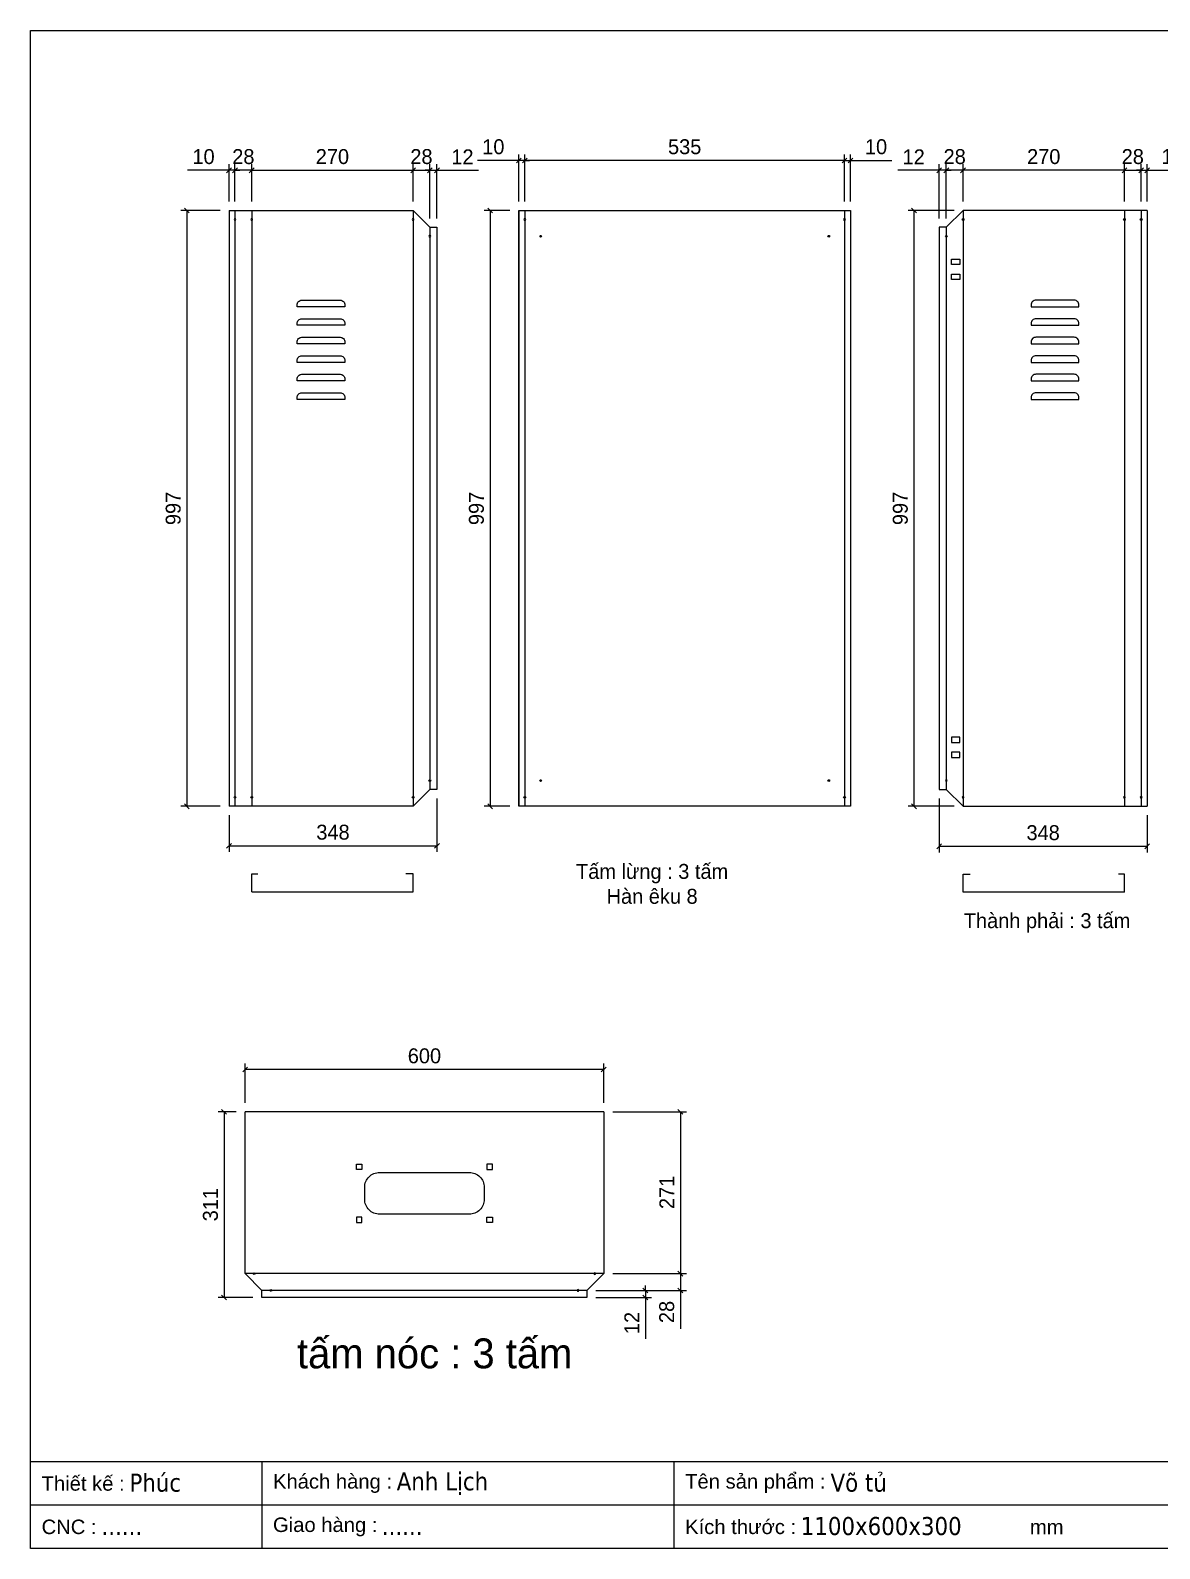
# Model space of a CAD drawing. Header units: millimetres. Extents: x 0 to 3594, y 0 to 2541.
# Drawn here: x 0 to 1890, y 0 to 2541 of the extents above; entities that cross this region are included whole.
import ezdxf
from ezdxf.enums import TextEntityAlignment as Align

# ---------------------------------------------------------------- set-up
doc = ezdxf.new("R2010")
doc.units = ezdxf.units.MM
doc.layers.add('CNC', color=7, linetype='Continuous')
doc.layers.add('DIM', color=253, linetype='Continuous')
doc.styles.add('Arial', font='arial.ttf')
doc.styles.add('Tahoma (Input Text)', font='tahoma.ttf')
doc.dimstyles.new('Dim-25', dxfattribs={"dimtxt": 25, "dimasz": 8, "dimexe": 10, "dimexo": 15, "dimgap": 10, "dimtad": 1, "dimdec": 0, "dimtxsty": 'Standard', "dimblk": 'OBLIQUE', "dimcen": 10, "dimclrd": 5, "dimclre": 5, "dimclrt": 3, "dimazin": 3, "dimtfac": 1, "dimtdec": 0, "dimtmove": 0, "dimatfit": 3, "dimldrblk": 'OBLIQUE', "dimlwd": 9, "dimlwe": 9})

# ---------------------------------------------------------------- blocks, each defined once
blk = doc.blocks.new('khungtenAsean2')
at = {"color": 7}
for p, q in [((2970, -1980), (0, -1980)), ((320, -1980), (320, -2100)), ((890, -1980), (890, -2100)), ((2020, -2040), (0, -2040))]:
    blk.add_line(p, q, dxfattribs=at)
blk.add_lwpolyline([(0, 0), (2970, 0), (2970, -2100), (0, -2100)], close=True, dxfattribs=at)
at = {"color": 2, "char_height": 20, "width": 917.634, "attachment_point": 4, "style": 'Arial'}
for s, insert in [('  Tên sản phẩm :', (890, -2010)), ('  Thiết kế :', (0, -2010)), ('  Khách hàng :', (320, -2010)), ('  Giao hàng :', (320, -2070)), ('  CNC :', (0, -2070)), ('  Kích thước :', (890, -2070)), ('mm', (1382.3, -2070))]:
    blk.add_mtext(s, dxfattribs=dict(at, insert=insert))
at = {"color": 1, "style": 'Tahoma (Input Text)', "flags": 8}
for tag, p in [('#03', (506.6, -2019.3)), ('#01', (137.1, -2021.3)), ('#05', (1106.6, -2021.3)), ('#07', (1834.7, -2021.3)), ('#09', (2146.7, -2021.3)), ('#02', (98.5, -2081.3)), ('#04', (486.1, -2081.3)), ('#06', (1065.3, -2081.3)), ('#08', (1817.4, -2081.3)), ('#10', (2146.7, -2081.3))]:
    blk.add_attdef(tag, p, '', height=25, dxfattribs=at)
blk.add_attdef('#11', text='', height=25, dxfattribs=at).set_placement((2915, -2067.3), align=Align.CENTER)
blk = doc.blocks.new('*D1')
at = {"color": 0, "linetype": 'ByBlock', "lineweight": -2}
for p, q in [((374.4, 2310.8), (366.4, 2302.8)), ((636.4, 2302.8), (644.4, 2310.8))]:
    blk.add_line(p, q, dxfattribs=at)
at = {"layer": 'Defpoints', "color": 0, "transparency": 16777216}
for p in [(640.4, 2306.8), (370.4, 2239.4), (640.4, 2239.4)]:
    blk.add_point(p, dxfattribs=at)
at = {"layer": 'DIM', "color": 5, "lineweight": 9, "transparency": 16777216}
for p, q in [((370.4, 2254.4), (370.4, 2316.8)), ((640.4, 2254.4), (640.4, 2316.8)), ((370.4, 2306.8), (640.4, 2306.8))]:
    blk.add_line(p, q, dxfattribs=at)
at = {"layer": 'DIM', "color": 3, "transparency": 16777216, "insert": (505.4, 2329.6), "char_height": 25, "attachment_point": 5}
blk.add_mtext('270', dxfattribs=at)
blk = doc.blocks.new('_Oblique')
at = {"color": 0, "linetype": 'ByBlock', "lineweight": -2}
blk.add_line((-0.5, -0.5), (0.5, 0.5), dxfattribs=at)
blk = doc.blocks.new('*D2')
at = {"color": 0, "linetype": 'ByBlock', "lineweight": -2}
for p, q in [((644.4, 2310.8), (636.4, 2302.8)), ((664.4, 2302.8), (672.4, 2310.8))]:
    blk.add_line(p, q, dxfattribs=at)
at = {"layer": 'Defpoints', "color": 0, "transparency": 16777216}
for p in [(668.4, 2306.8), (640.4, 2239.4), (668.4, 2211.4)]:
    blk.add_point(p, dxfattribs=at)
at = {"layer": 'DIM', "color": 5, "lineweight": 9, "transparency": 16777216}
for p, q in [((640.4, 2254.4), (640.4, 2316.8)), ((668.4, 2226.4), (668.4, 2316.8)), ((640.4, 2306.8), (668.4, 2306.8))]:
    blk.add_line(p, q, dxfattribs=at)
at = {"layer": 'DIM', "color": 3, "transparency": 16777216, "insert": (654.4, 2329.6), "char_height": 25, "attachment_point": 5}
blk.add_mtext('28', dxfattribs=at)
blk = doc.blocks.new('*D3')
at = {"color": 0, "linetype": 'ByBlock', "lineweight": -2}
for p, q in [((664.4, 2302.8), (672.4, 2310.8)), ((684.4, 2310.8), (676.4, 2302.8))]:
    blk.add_line(p, q, dxfattribs=at)
at = {"layer": 'Defpoints', "color": 0, "transparency": 16777216}
for p in [(680.4, 2306.8), (668.4, 2211.4), (680.4, 2211.4)]:
    blk.add_point(p, dxfattribs=at)
at = {"layer": 'DIM', "color": 5, "lineweight": 9, "transparency": 16777216}
for p, q in [((668.4, 2226.4), (668.4, 2316.8)), ((680.4, 2226.4), (680.4, 2316.8)), ((668.4, 2306.8), (660.4, 2306.8)), ((668.4, 2306.8), (680.4, 2306.8)), ((680.4, 2306.8), (749.6, 2306.8))]:
    blk.add_line(p, q, dxfattribs=at)
at = {"layer": 'DIM', "color": 3, "transparency": 16777216, "insert": (723, 2329.3), "char_height": 25, "attachment_point": 5}
blk.add_mtext('12', dxfattribs=at)
blk = doc.blocks.new('*D4')
at = {"color": 0, "linetype": 'ByBlock', "lineweight": -2}
for p, q in [((336.4, 1180.1), (328.4, 1172.1)), ((676.4, 1172.1), (684.4, 1180.1))]:
    blk.add_line(p, q, dxfattribs=at)
at = {"layer": 'Defpoints', "color": 0, "transparency": 16777216}
for p in [(680.4, 1270.4), (332.4, 1242.4), (680.4, 1176.1)]:
    blk.add_point(p, dxfattribs=at)
at = {"layer": 'DIM', "color": 5, "lineweight": 9, "transparency": 16777216}
for p, q in [((680.4, 1255.4), (680.4, 1166.1)), ((332.4, 1227.4), (332.4, 1166.1)), ((332.4, 1176.1), (680.4, 1176.1))]:
    blk.add_line(p, q, dxfattribs=at)
at = {"layer": 'DIM', "color": 3, "transparency": 16777216, "insert": (506.4, 1198.9), "char_height": 25, "attachment_point": 5}
blk.add_mtext('348', dxfattribs=at)
blk = doc.blocks.new('*D5')
at = {"color": 0, "linetype": 'ByBlock', "lineweight": -2}
for p, q in [((346.4, 2310.8), (338.4, 2302.8)), ((366.4, 2302.8), (374.4, 2310.8))]:
    blk.add_line(p, q, dxfattribs=at)
at = {"layer": 'Defpoints', "color": 0, "transparency": 16777216}
for p in [(342.4, 2306.8), (342.4, 2239.4), (370.4, 2239.4)]:
    blk.add_point(p, dxfattribs=at)
at = {"layer": 'DIM', "color": 5, "lineweight": 9, "transparency": 16777216}
for p, q in [((342.4, 2254.4), (342.4, 2316.8)), ((370.4, 2254.4), (370.4, 2316.8)), ((370.4, 2306.8), (342.4, 2306.8))]:
    blk.add_line(p, q, dxfattribs=at)
at = {"layer": 'DIM', "color": 3, "transparency": 16777216, "insert": (356.4, 2329.6), "char_height": 25, "attachment_point": 5}
blk.add_mtext('28', dxfattribs=at)
blk = doc.blocks.new('*D6')
at = {"color": 0, "linetype": 'ByBlock', "lineweight": -2}
for p, q in [((328.4, 2302.8), (336.4, 2310.8)), ((346.4, 2310.8), (338.4, 2302.8))]:
    blk.add_line(p, q, dxfattribs=at)
at = {"layer": 'Defpoints', "color": 0, "transparency": 16777216}
for p in [(332.4, 2306.8), (332.4, 2239.4), (342.4, 2239.4)]:
    blk.add_point(p, dxfattribs=at)
at = {"layer": 'DIM', "color": 5, "lineweight": 9, "transparency": 16777216}
for p, q in [((332.4, 2254.4), (332.4, 2316.8)), ((342.4, 2254.4), (342.4, 2316.8)), ((332.4, 2306.8), (263.1, 2306.8)), ((342.4, 2306.8), (332.4, 2306.8)), ((342.4, 2306.8), (350.4, 2306.8))]:
    blk.add_line(p, q, dxfattribs=at)
at = {"layer": 'DIM', "color": 3, "transparency": 16777216, "insert": (289.8, 2329.6), "char_height": 25, "attachment_point": 5}
blk.add_mtext('10', dxfattribs=at)
blk = doc.blocks.new('f3daunguoc')
at = {"layer": 'CNC', "color": 2, "lineweight": -3}
blk.add_circle((0, 0), 1.5, dxfattribs=at)
blk = doc.blocks.new('*D7')
at = {"color": 0, "linetype": 'ByBlock', "lineweight": -2}
for p, q in [((1482.6, 2235.4), (1474.6, 2243.4)), ((1474.6, 1246.4), (1482.6, 1238.4))]:
    blk.add_line(p, q, dxfattribs=at)
at = {"layer": 'Defpoints', "color": 0, "transparency": 16777216}
for p in [(1560.7, 2239.4), (1478.6, 1242.4), (1560.7, 1242.4)]:
    blk.add_point(p, dxfattribs=at)
at = {"layer": 'DIM', "color": 5, "lineweight": 9, "transparency": 16777216}
for p, q in [((1545.7, 2239.4), (1468.6, 2239.4)), ((1478.6, 2239.4), (1478.6, 1242.4)), ((1545.7, 1242.4), (1468.6, 1242.4))]:
    blk.add_line(p, q, dxfattribs=at)
at = {"layer": 'DIM', "color": 3, "transparency": 16777216, "insert": (1455.8, 1740.9), "char_height": 25, "attachment_point": 5, "rotation": 90}
blk.add_mtext('997', dxfattribs=at)
blk = doc.blocks.new('*D8')
at = {"color": 0, "linetype": 'ByBlock', "lineweight": -2}
for p, q in [((1564.7, 2310.8), (1556.7, 2302.8)), ((1826.7, 2302.8), (1834.7, 2310.8))]:
    blk.add_line(p, q, dxfattribs=at)
at = {"layer": 'Defpoints', "color": 0, "transparency": 16777216}
for p in [(1560.7, 2306.8), (1560.7, 2239.4), (1830.7, 2239.4)]:
    blk.add_point(p, dxfattribs=at)
at = {"layer": 'DIM', "color": 5, "lineweight": 9, "transparency": 16777216}
for p, q in [((1560.7, 2254.4), (1560.7, 2316.8)), ((1830.7, 2254.4), (1830.7, 2316.8)), ((1830.7, 2306.8), (1560.7, 2306.8))]:
    blk.add_line(p, q, dxfattribs=at)
at = {"layer": 'DIM', "color": 3, "transparency": 16777216, "insert": (1695.7, 2329.6), "char_height": 25, "attachment_point": 5}
blk.add_mtext('270', dxfattribs=at)
blk = doc.blocks.new('*D9')
at = {"color": 0, "linetype": 'ByBlock', "lineweight": -2}
for p, q in [((1536.7, 2310.8), (1528.7, 2302.8)), ((1556.7, 2302.8), (1564.7, 2310.8))]:
    blk.add_line(p, q, dxfattribs=at)
at = {"layer": 'Defpoints', "color": 0, "transparency": 16777216}
for p in [(1532.7, 2306.8), (1560.7, 2239.4), (1532.7, 2211.4)]:
    blk.add_point(p, dxfattribs=at)
at = {"layer": 'DIM', "color": 5, "lineweight": 9, "transparency": 16777216}
for p, q in [((1532.7, 2226.4), (1532.7, 2316.8)), ((1560.7, 2254.4), (1560.7, 2316.8)), ((1560.7, 2306.8), (1532.7, 2306.8))]:
    blk.add_line(p, q, dxfattribs=at)
at = {"layer": 'DIM', "color": 3, "transparency": 16777216, "insert": (1546.7, 2329.6), "char_height": 25, "attachment_point": 5}
blk.add_mtext('28', dxfattribs=at)
blk = doc.blocks.new('*D10')
at = {"color": 0, "linetype": 'ByBlock', "lineweight": -2}
for p, q in [((1516.7, 2302.8), (1524.7, 2310.8)), ((1536.7, 2310.8), (1528.7, 2302.8))]:
    blk.add_line(p, q, dxfattribs=at)
at = {"layer": 'Defpoints', "color": 0, "transparency": 16777216}
for p in [(1520.7, 2306.8), (1520.7, 2211.4), (1532.7, 2211.4)]:
    blk.add_point(p, dxfattribs=at)
at = {"layer": 'DIM', "color": 5, "lineweight": 9, "transparency": 16777216}
for p, q in [((1520.7, 2226.4), (1520.7, 2316.8)), ((1532.7, 2226.4), (1532.7, 2316.8)), ((1520.7, 2306.8), (1451.5, 2306.8)), ((1532.7, 2306.8), (1520.7, 2306.8)), ((1532.7, 2306.8), (1540.7, 2306.8))]:
    blk.add_line(p, q, dxfattribs=at)
at = {"layer": 'DIM', "color": 3, "transparency": 16777216, "insert": (1478.1, 2329.3), "char_height": 25, "attachment_point": 5}
blk.add_mtext('12', dxfattribs=at)
blk = doc.blocks.new('*D11')
at = {"color": 0, "linetype": 'ByBlock', "lineweight": -2}
for p, q in [((1524.7, 1179.3), (1516.7, 1171.3)), ((1864.7, 1171.3), (1872.7, 1179.3))]:
    blk.add_line(p, q, dxfattribs=at)
at = {"layer": 'Defpoints', "color": 0, "transparency": 16777216}
for p in [(1520.7, 1270.4), (1868.7, 1242.4), (1520.7, 1175.3)]:
    blk.add_point(p, dxfattribs=at)
at = {"layer": 'DIM', "color": 5, "lineweight": 9, "transparency": 16777216}
for p, q in [((1520.7, 1255.4), (1520.7, 1165.3)), ((1868.7, 1227.4), (1868.7, 1165.3)), ((1868.7, 1175.3), (1520.7, 1175.3))]:
    blk.add_line(p, q, dxfattribs=at)
at = {"layer": 'DIM', "color": 3, "transparency": 16777216, "insert": (1694.7, 1198.1), "char_height": 25, "attachment_point": 5}
blk.add_mtext('348', dxfattribs=at)
blk = doc.blocks.new('*D12')
at = {"color": 0, "linetype": 'ByBlock', "lineweight": -2}
for p, q in [((1834.7, 2310.8), (1826.7, 2302.8)), ((1854.7, 2302.8), (1862.7, 2310.8))]:
    blk.add_line(p, q, dxfattribs=at)
at = {"layer": 'Defpoints', "color": 0, "transparency": 16777216}
for p in [(1858.7, 2306.8), (1830.7, 2239.4), (1858.7, 2239.4)]:
    blk.add_point(p, dxfattribs=at)
at = {"layer": 'DIM', "color": 5, "lineweight": 9, "transparency": 16777216}
for p, q in [((1830.7, 2254.4), (1830.7, 2316.8)), ((1858.7, 2254.4), (1858.7, 2316.8)), ((1830.7, 2306.8), (1858.7, 2306.8))]:
    blk.add_line(p, q, dxfattribs=at)
at = {"layer": 'DIM', "color": 3, "transparency": 16777216, "insert": (1844.7, 2329.6), "char_height": 25, "attachment_point": 5}
blk.add_mtext('28', dxfattribs=at)
blk = doc.blocks.new('*D13')
at = {"color": 0, "linetype": 'ByBlock', "lineweight": -2}
for p, q in [((1854.7, 2302.8), (1862.7, 2310.8)), ((1872.7, 2310.8), (1864.7, 2302.8))]:
    blk.add_line(p, q, dxfattribs=at)
at = {"layer": 'Defpoints', "color": 0, "transparency": 16777216}
for p in [(1868.7, 2306.8), (1858.7, 2239.4), (1868.7, 2239.4)]:
    blk.add_point(p, dxfattribs=at)
at = {"layer": 'DIM', "color": 5, "lineweight": 9, "transparency": 16777216}
for p, q in [((1858.7, 2254.4), (1858.7, 2316.8)), ((1868.7, 2254.4), (1868.7, 2316.8)), ((1858.7, 2306.8), (1850.7, 2306.8)), ((1858.7, 2306.8), (1868.7, 2306.8)), ((1868.7, 2306.8), (1938.1, 2306.8))]:
    blk.add_line(p, q, dxfattribs=at)
at = {"layer": 'DIM', "color": 3, "transparency": 16777216, "insert": (1911.4, 2329.6), "char_height": 25, "attachment_point": 5}
blk.add_mtext('10', dxfattribs=at)
blk = doc.blocks.new('*D14')
at = {"color": 0, "linetype": 'ByBlock', "lineweight": -2}
for p, q in [((1358.4, 2319.3), (1366.4, 2327.3)), ((1376.4, 2327.3), (1368.4, 2319.3))]:
    blk.add_line(p, q, dxfattribs=at)
at = {"layer": 'Defpoints', "color": 0, "ltscale": 3, "transparency": 16777216}
for p in [(1372.4, 2323.3), (1362.4, 2239.4), (1372.4, 2239.4)]:
    blk.add_point(p, dxfattribs=at)
at = {"layer": 'DIM', "color": 5, "lineweight": 9, "ltscale": 3, "transparency": 16777216}
for p, q in [((1362.4, 2323.3), (1354.4, 2323.3)), ((1362.4, 2254.4), (1362.4, 2333.3)), ((1362.4, 2323.3), (1372.4, 2323.3)), ((1372.4, 2254.4), (1372.4, 2333.3)), ((1372.4, 2323.3), (1441.8, 2323.3))]:
    blk.add_line(p, q, dxfattribs=at)
at = {"layer": 'DIM', "color": 3, "ltscale": 3, "transparency": 16777216, "insert": (1415.1, 2346.1), "char_height": 25, "attachment_point": 5}
blk.add_mtext('10', dxfattribs=at)
blk = doc.blocks.new('*D15')
at = {"color": 0, "linetype": 'ByBlock', "lineweight": -2}
for p, q in [((831.4, 2327.3), (823.4, 2319.3)), ((1358.4, 2319.3), (1366.4, 2327.3))]:
    blk.add_line(p, q, dxfattribs=at)
at = {"layer": 'Defpoints', "color": 0, "ltscale": 3, "transparency": 16777216}
for p in [(827.4, 2323.3), (827.4, 2239.4), (1362.4, 2239.4)]:
    blk.add_point(p, dxfattribs=at)
at = {"layer": 'DIM', "color": 5, "lineweight": 9, "ltscale": 3, "transparency": 16777216}
for p, q in [((827.4, 2254.4), (827.4, 2333.3)), ((1362.4, 2323.3), (827.4, 2323.3)), ((1362.4, 2254.4), (1362.4, 2333.3))]:
    blk.add_line(p, q, dxfattribs=at)
at = {"layer": 'DIM', "color": 3, "ltscale": 3, "transparency": 16777216, "insert": (1094.9, 2346.1), "char_height": 25, "attachment_point": 5}
blk.add_mtext('535', dxfattribs=at)
blk = doc.blocks.new('*D16')
at = {"color": 0, "linetype": 'ByBlock', "lineweight": -2}
for p, q in [((813.4, 2319.3), (821.4, 2327.3)), ((831.4, 2327.3), (823.4, 2319.3))]:
    blk.add_line(p, q, dxfattribs=at)
at = {"layer": 'Defpoints', "color": 0, "ltscale": 3, "transparency": 16777216}
for p in [(817.4, 2323.3), (817.4, 2239.4), (827.4, 2239.4)]:
    blk.add_point(p, dxfattribs=at)
at = {"layer": 'DIM', "color": 5, "lineweight": 9, "ltscale": 3, "transparency": 16777216}
for p, q in [((817.4, 2323.3), (748, 2323.3)), ((817.4, 2254.4), (817.4, 2333.3)), ((827.4, 2323.3), (817.4, 2323.3)), ((827.4, 2254.4), (827.4, 2333.3)), ((827.4, 2323.3), (835.4, 2323.3))]:
    blk.add_line(p, q, dxfattribs=at)
at = {"layer": 'DIM', "color": 3, "ltscale": 3, "transparency": 16777216, "insert": (774.7, 2346.1), "char_height": 25, "attachment_point": 5}
blk.add_mtext('10', dxfattribs=at)
blk = doc.blocks.new('*D17')
at = {"color": 0, "linetype": 'ByBlock', "lineweight": -2}
for p, q in [((773.3, 2235.4), (765.3, 2243.4)), ((765.3, 1246.4), (773.3, 1238.4))]:
    blk.add_line(p, q, dxfattribs=at)
at = {"layer": 'Defpoints', "color": 0, "ltscale": 3, "transparency": 16777216}
for p in [(817.4, 2239.4), (769.3, 1242.4), (817.4, 1242.4)]:
    blk.add_point(p, dxfattribs=at)
at = {"layer": 'DIM', "color": 5, "lineweight": 9, "ltscale": 3, "transparency": 16777216}
for p, q in [((802.4, 2239.4), (759.3, 2239.4)), ((769.3, 2239.4), (769.3, 1242.4)), ((802.4, 1242.4), (759.3, 1242.4))]:
    blk.add_line(p, q, dxfattribs=at)
at = {"layer": 'DIM', "color": 3, "ltscale": 3, "transparency": 16777216, "insert": (746.5, 1740.9), "char_height": 25, "attachment_point": 5, "rotation": 90}
blk.add_mtext('997', dxfattribs=at)
blk = doc.blocks.new('*D18')
at = {"color": 0, "linetype": 'ByBlock', "lineweight": -2}
for p, q in [((265.8, 2235.4), (257.8, 2243.4)), ((257.8, 1246.4), (265.8, 1238.4))]:
    blk.add_line(p, q, dxfattribs=at)
at = {"layer": 'Defpoints', "color": 0, "ltscale": 3, "transparency": 16777216}
for p in [(332.4, 2239.4), (261.8, 1242.4), (332.4, 1242.4)]:
    blk.add_point(p, dxfattribs=at)
at = {"layer": 'DIM', "color": 5, "lineweight": 9, "ltscale": 3, "transparency": 16777216}
for p, q in [((317.4, 2239.4), (251.8, 2239.4)), ((261.8, 2239.4), (261.8, 1242.4)), ((317.4, 1242.4), (251.8, 1242.4))]:
    blk.add_line(p, q, dxfattribs=at)
at = {"layer": 'DIM', "color": 3, "ltscale": 3, "transparency": 16777216, "insert": (239.1, 1740.9), "char_height": 25, "attachment_point": 5, "rotation": 90}
blk.add_mtext('997', dxfattribs=at)
blk = doc.blocks.new('*D19')
at = {"color": 0, "linetype": 'ByBlock', "lineweight": -2}
for p, q in [((1091.7, 727.2), (1083.7, 735.2)), ((1083.7, 464.2), (1091.7, 456.2))]:
    blk.add_line(p, q, dxfattribs=at)
at = {"layer": 'Defpoints', "color": 0, "transparency": 16777216}
for p in [(959.4, 731.2), (959.4, 460.2), (1087.7, 460.2)]:
    blk.add_point(p, dxfattribs=at)
at = {"layer": 'DIM', "color": 5, "lineweight": 9, "transparency": 16777216}
for p, q in [((974.4, 731.2), (1097.7, 731.2)), ((1087.7, 731.2), (1087.7, 460.2)), ((974.4, 460.2), (1097.7, 460.2))]:
    blk.add_line(p, q, dxfattribs=at)
at = {"layer": 'DIM', "color": 3, "transparency": 16777216, "insert": (1065.1, 596.2), "char_height": 25, "attachment_point": 5, "rotation": 90}
blk.add_mtext('271', dxfattribs=at)
blk = doc.blocks.new('*D20')
at = {"color": 0, "linetype": 'ByBlock', "lineweight": -2}
for p, q in [((1091.7, 456.2), (1083.7, 464.2)), ((1083.7, 436.2), (1091.7, 428.2))]:
    blk.add_line(p, q, dxfattribs=at)
at = {"layer": 'Defpoints', "color": 0, "transparency": 16777216}
for p in [(959.4, 460.2), (931.4, 432.2), (1087.7, 432.2)]:
    blk.add_point(p, dxfattribs=at)
at = {"layer": 'DIM', "color": 5, "lineweight": 9, "transparency": 16777216}
for p, q in [((974.4, 460.2), (1097.7, 460.2)), ((1087.7, 460.2), (1087.7, 432.2)), ((946.4, 432.2), (1097.7, 432.2)), ((1087.7, 432.2), (1087.7, 368))]:
    blk.add_line(p, q, dxfattribs=at)
at = {"layer": 'DIM', "color": 3, "transparency": 16777216, "insert": (1064.9, 396.1), "char_height": 25, "attachment_point": 5, "rotation": 90}
blk.add_mtext('28', dxfattribs=at)
blk = doc.blocks.new('*D21')
at = {"color": 0, "linetype": 'ByBlock', "lineweight": -2}
for p, q in [((1025.1, 436.2), (1033.1, 428.2)), ((1033.1, 416.2), (1025.1, 424.2))]:
    blk.add_line(p, q, dxfattribs=at)
at = {"layer": 'Defpoints', "color": 0, "transparency": 16777216}
for p in [(931.4, 432.2), (931.4, 420.2), (1029.1, 420.2)]:
    blk.add_point(p, dxfattribs=at)
at = {"layer": 'DIM', "color": 5, "lineweight": 9, "transparency": 16777216}
for p, q in [((946.4, 432.2), (1039.1, 432.2)), ((1029.1, 432.2), (1029.1, 440.2)), ((1029.1, 432.2), (1029.1, 420.2)), ((946.4, 420.2), (1039.1, 420.2)), ((1029.1, 420.2), (1029.1, 351))]:
    blk.add_line(p, q, dxfattribs=at)
at = {"layer": 'DIM', "color": 3, "transparency": 16777216, "insert": (1006.5, 377.6), "char_height": 25, "attachment_point": 5, "rotation": 90}
blk.add_mtext('12', dxfattribs=at)
blk = doc.blocks.new('*D22')
at = {"color": 0, "linetype": 'ByBlock', "lineweight": -2}
for p, q in [((328.1, 727.2), (320.1, 735.2)), ((320.1, 424.2), (328.1, 416.2))]:
    blk.add_line(p, q, dxfattribs=at)
at = {"layer": 'Defpoints', "color": 0, "transparency": 16777216}
for p in [(359.4, 731.2), (324.1, 420.2), (387.4, 420.2)]:
    blk.add_point(p, dxfattribs=at)
at = {"layer": 'DIM', "color": 5, "lineweight": 9, "transparency": 16777216}
for p, q in [((344.4, 731.2), (314.1, 731.2)), ((324.1, 731.2), (324.1, 420.2)), ((372.4, 420.2), (314.1, 420.2))]:
    blk.add_line(p, q, dxfattribs=at)
at = {"layer": 'DIM', "color": 3, "transparency": 16777216, "insert": (301.4, 575.7), "char_height": 25, "attachment_point": 5, "rotation": 90}
blk.add_mtext('311', dxfattribs=at)
blk = doc.blocks.new('*D23')
at = {"color": 0, "linetype": 'ByBlock', "lineweight": -2}
for p, q in [((363.4, 805.9), (355.4, 797.9)), ((955.4, 797.9), (963.4, 805.9))]:
    blk.add_line(p, q, dxfattribs=at)
at = {"layer": 'Defpoints', "color": 0, "ltscale": 3, "transparency": 16777216}
for p in [(359.4, 801.9), (359.4, 731.2), (959.4, 731.2)]:
    blk.add_point(p, dxfattribs=at)
at = {"layer": 'DIM', "color": 5, "lineweight": 9, "ltscale": 3, "transparency": 16777216}
for p, q in [((359.4, 746.2), (359.4, 811.9)), ((959.4, 801.9), (359.4, 801.9)), ((959.4, 746.2), (959.4, 811.9))]:
    blk.add_line(p, q, dxfattribs=at)
at = {"layer": 'DIM', "color": 3, "ltscale": 3, "transparency": 16777216, "insert": (659.4, 824.6), "char_height": 25, "attachment_point": 5}
blk.add_mtext('600', dxfattribs=at)

msp = doc.modelspace()

# ---------------------------------------------------------------- linework, layer by layer
at = {"color": 7}
for p, q in [((332.4, 2239.4), (332.4, 1242.4)), ((342.4, 2239.4), (342.4, 1242.4)), ((370.4, 2239.4), (370.4, 1242.4)), ((640.4, 2239.4), (640.4, 1242.4)), ((640.4, 2239.4), (668.4, 2211.4)), ((1560.7, 2239.4), (1532.7, 2211.4)), ((1560.7, 2239.4), (1560.7, 1242.4)), ((1830.7, 2239.4), (1830.7, 1242.4)), ((1858.7, 2239.4), (1858.7, 1242.4)), ((1868.7, 2239.4), (1868.7, 1242.4)), ((668.4, 2211.4), (668.4, 1270.4)), ((1532.7, 2211.4), (1532.7, 1270.4)), ((640.4, 1242.4), (668.4, 1270.4)), ((1560.7, 1242.4), (1532.7, 1270.4)), ((370.4, 1099.4), (370.4, 1129.4)), ((370.4, 1129.4), (380.4, 1129.4)), ((640.4, 1129.4), (628.4, 1129.4)), ((640.4, 1099.4), (640.4, 1129.4)), ((1560.7, 1098.6), (1560.7, 1128.6)), ((1560.7, 1128.6), (1572.7, 1128.6)), ((1830.7, 1128.6), (1820.7, 1128.6)), ((1830.7, 1098.6), (1830.7, 1128.6)), ((370.4, 1099.4), (640.4, 1099.4)), ((1830.7, 1098.6), (1560.7, 1098.6)), ((959.4, 731.2), (359.4, 731.2)), ((959.4, 460.2), (359.4, 460.2)), ((359.4, 460.2), (387.4, 432.2)), ((959.4, 460.2), (931.4, 432.2)), ((931.4, 432.2), (387.4, 432.2))]:
    msp.add_line(p, q, dxfattribs=at)
for p, q in [((817.4, 2239.4), (817.4, 1242.4)), ((827.4, 2239.4), (827.4, 1242.4)), ((1362.4, 2239.4), (1362.4, 1242.4)), ((1372.4, 2239.4), (1372.4, 1242.4))]:
    msp.add_line(p, q)
for points in [[(332.4, 2239.4), (640.4, 2239.4)], [(1868.7, 2239.4), (1560.7, 2239.4)], [(668.4, 2211.4), (680.4, 2211.4), (680.4, 1270.4), (668.4, 1270.4)], [(1532.7, 2211.4), (1520.7, 2211.4), (1520.7, 1270.4), (1532.7, 1270.4)], [(640.4, 1242.4), (332.4, 1242.4)], [(1560.7, 1242.4), (1868.7, 1242.4)], [(359.4, 460.2), (359.4, 731.2)], [(959.4, 731.2), (959.4, 460.2)], [(931.4, 432.2), (931.4, 420.2), (387.4, 420.2), (387.4, 432.2)]]:
    msp.add_lwpolyline(points, dxfattribs=at)
at = {"ltscale": 3}
msp.add_lwpolyline([(817.4, 2239.4), (1372.4, 2239.4), (1372.4, 1242.4), (817.4, 1242.4)], close=True, dxfattribs=at)
at = {"color": 2}
for points in [[(1541.2, 2157.9), (1555.2, 2157.9), (1555.2, 2148.9), (1541.2, 2148.9)], [(1541.2, 2132.9), (1555.2, 2132.9), (1555.2, 2123.9), (1541.2, 2123.9)], [(1541.2, 1348.9), (1555.2, 1348.9), (1555.2, 1357.9), (1541.2, 1357.9)], [(1541.2, 1323.9), (1555.2, 1323.9), (1555.2, 1332.9), (1541.2, 1332.9)], [(554.6, 634.5), (545.6, 634.5), (545.6, 643.5), (554.6, 643.5)], [(764.1, 634.5), (773.1, 634.5), (773.1, 643.5), (764.1, 643.5)], [(554.6, 555), (545.6, 555), (545.6, 546), (554.6, 546)], [(764.1, 555), (773.1, 555), (773.1, 546), (764.1, 546)]]:
    msp.add_lwpolyline(points, close=True, dxfattribs=at)
for points in [[(454.4, 2089.4), (518.4, 2089.4, -0.414214), (526.4, 2081.4), (526.4, 2078.4), (446.4, 2078.4), (446.4, 2081.4, -0.414214)], [(1746.7, 2089.4), (1682.7, 2089.4, 0.414214), (1674.7, 2081.4), (1674.7, 2078.4), (1754.7, 2078.4), (1754.7, 2081.4, 0.414214)], [(454.4, 2058.4), (518.4, 2058.4, -0.414214), (526.4, 2050.4), (526.4, 2047.4), (446.4, 2047.4), (446.4, 2050.4, -0.414214)], [(1746.7, 2058.4), (1682.7, 2058.4, 0.414214), (1674.7, 2050.4), (1674.7, 2047.4), (1754.7, 2047.4), (1754.7, 2050.4, 0.414214)], [(454.4, 2027.4), (518.4, 2027.4, -0.414214), (526.4, 2019.4), (526.4, 2016.4), (446.4, 2016.4), (446.4, 2019.4, -0.414214)], [(1746.7, 2027.4), (1682.7, 2027.4, 0.414214), (1674.7, 2019.4), (1674.7, 2016.4), (1754.7, 2016.4), (1754.7, 2019.4, 0.414214)], [(454.4, 1996.4), (518.4, 1996.4, -0.414214), (526.4, 1988.4), (526.4, 1985.4), (446.4, 1985.4), (446.4, 1988.4, -0.414214)], [(1746.7, 1996.4), (1682.7, 1996.4, 0.414214), (1674.7, 1988.4), (1674.7, 1985.4), (1754.7, 1985.4), (1754.7, 1988.4, 0.414214)], [(454.4, 1965.4), (518.4, 1965.4, -0.414214), (526.4, 1957.4), (526.4, 1954.4), (446.4, 1954.4), (446.4, 1957.4, -0.414214)], [(1746.7, 1965.4), (1682.7, 1965.4, 0.414214), (1674.7, 1957.4), (1674.7, 1954.4), (1754.7, 1954.4), (1754.7, 1957.4, 0.414214)], [(454.4, 1934.4), (518.4, 1934.4, -0.414214), (526.4, 1926.4), (526.4, 1923.4), (446.4, 1923.4), (446.4, 1926.4, -0.414214)], [(1746.7, 1934.4), (1682.7, 1934.4, 0.414214), (1674.7, 1926.4), (1674.7, 1923.4), (1754.7, 1923.4), (1754.7, 1926.4, 0.414214)], [(584.4, 629.7), (734.4, 629.7, -0.414214), (759.4, 604.7), (759.4, 584.7, -0.414214), (734.4, 559.7), (584.4, 559.7, -0.414214), (559.4, 584.7), (559.4, 604.7, -0.414214)]]:
    msp.add_lwpolyline(points, format="xyb", close=True, dxfattribs=at)
for centre in [(853.9, 2196.4), (1335.9, 2196.4), (853.9, 1285.4), (1335.9, 1285.4)]:
    msp.add_circle(centre, 1.5, dxfattribs=at)

# ---------------------------------------------------------------- block references
at = {"color": 7}
ref = msp.add_blockref('khungtenAsean2', (0, 2541), dxfattribs=dict(at, xscale=1.20999999999185, yscale=1.20999999999185, zscale=1.20999999999185))
ref.add_attrib('#06', '1100x600x300', (1289.1, 22.7), dxfattribs={"color": 1, "height": 30.25, "style": 'Tahoma (Input Text)'})
ref.add_attrib('#05', 'Võ tủ', (1339, 95.3), dxfattribs={"color": 1, "height": 30.25, "style": 'Tahoma (Input Text)'})
ref.add_attrib('#04', '......', (588.2, 22.7), dxfattribs={"color": 1, "height": 30.25, "style": 'Tahoma (Input Text)'})
ref.add_attrib('#03', 'Anh Lịch', (613, 97.6), dxfattribs={"color": 1, "height": 30.25, "style": 'Tahoma (Input Text)'})
ref.add_attrib('#02', '......', (119.1, 22.7), dxfattribs={"color": 1, "height": 30.25, "style": 'Tahoma (Input Text)'})
ref.add_attrib('#01', 'Phúc', (165.8, 95.3), dxfattribs={"color": 1, "height": 30.25, "style": 'Tahoma (Input Text)'})
at = {"lineweight": -3, "xscale": -1}
for p, rotation in [((342.4, 2224.4), 180), ((370.4, 2224.4), 180), ((640.4, 2224.4), 180), ((827.4, 2224.4), 180), ((1362.4, 2224.4), 180), ((668.4, 2196.4), 180), ((944.4, 460.2), 90), ((916.4, 432.2), 90)]:
    msp.add_blockref('f3daunguoc', p, dxfattribs=dict(at, rotation=rotation))
at = {"lineweight": -3}
for p, rotation in [((1560.7, 2224.4), 180), ((1830.7, 2224.4), 180), ((1858.7, 2224.4), 180), ((1532.7, 2196.4), 180), ((374.4, 460.2), 270), ((402.4, 432.2), 270)]:
    msp.add_blockref('f3daunguoc', p, dxfattribs=dict(at, rotation=rotation))
for p in [(668.4, 1285.4), (342.4, 1257.4), (370.4, 1257.4), (640.4, 1257.4), (827.4, 1257.4), (1362.4, 1257.4)]:
    msp.add_blockref('f3daunguoc', p, dxfattribs=at)
at = {"lineweight": -3, "xscale": -1}
for p in [(1532.7, 1285.4), (1560.7, 1257.4), (1830.7, 1257.4), (1858.7, 1257.4)]:
    msp.add_blockref('f3daunguoc', p, dxfattribs=at)

# ---------------------------------------------------------------- texts
at = {"color": 2, "attachment_point": 5}
for s, insert, char_height, width in [('Tấm lừng : 3 tấm\\PHàn êku 8', (1040.4, 1112.4), 25, 1072), ('Thành phải : 3 tấm', (1701.3, 1047.2), 25, 1072), ('tấm nóc : 3 tấm', (676.5, 326.4), 50, 1216.419)]:
    msp.add_mtext(s, dxfattribs=dict(at, insert=insert, char_height=char_height, width=width))

# ---------------------------------------------------------------- dimensions: what is measured, and where the dimension line sits
at = {"layer": 'DIM', "color": 7}
for base, p1, p2, picture, middle in [((332.4, 2306.8), (342.4, 2239.4), (332.4, 2239.4), '*D6', (289.8, 2329.6)), ((680.4, 2306.8), (668.4, 2211.4), (680.4, 2211.4), '*D3', (723, 2329.3)), ((680.4, 1176.1), (332.4, 1242.4), (680.4, 1270.4), '*D4', (506.4, 1198.9))]:
    dim = msp.add_linear_dim(base=base, p1=p1, p2=p2, dimstyle='Dim-25', dxfattribs=at)
    dim.commit()
    dim.dimension.update_dxf_attribs({"geometry": picture, "text_midpoint": middle})
for base, p1, p2, picture, middle in [((342.4, 2306.8), (370.4, 2239.4), (342.4, 2239.4), '*D5', (356.4, 2306.8)), ((640.4, 2306.8), (370.4, 2239.4), (640.4, 2239.4), '*D1', (505.4, 2306.8)), ((668.4, 2306.8), (640.4, 2239.4), (668.4, 2211.4), '*D2', (654.4, 2306.8))]:
    dim = msp.add_linear_dim(base=base, p1=p1, p2=p2, dimstyle='Dim-25', dxfattribs=at)
    dim.commit()
    dim.dimension.update_dxf_attribs({"geometry": picture, "text_midpoint": middle, "dimtype": 160})
at = {"layer": 'DIM', "color": 7, "ltscale": 3}
for base, p1, p2, picture, middle in [((817.4, 2323.3), (827.4, 2239.4), (817.4, 2239.4), '*D16', (774.7, 2346.1)), ((827.4, 2323.3), (1362.4, 2239.4), (827.4, 2239.4), '*D15', (1094.9, 2346.1)), ((1372.4, 2323.3), (1362.4, 2239.4), (1372.4, 2239.4), '*D14', (1415.1, 2346.1)), ((359.4, 801.9), (959.4, 731.2), (359.4, 731.2), '*D23', (659.4, 824.6))]:
    dim = msp.add_linear_dim(base=base, p1=p1, p2=p2, dimstyle='Dim-25', dxfattribs=at)
    dim.commit()
    dim.dimension.update_dxf_attribs({"geometry": picture, "text_midpoint": middle})
at = {"layer": 'DIM', "color": 7}
for base, p1, p2, angle, picture, middle in [((1520.7, 2306.8), (1532.7, 2211.4), (1520.7, 2211.4), 180, '*D10', (1478.1, 2329.3)), ((1868.7, 2306.8), (1858.7, 2239.4), (1868.7, 2239.4), 180, '*D13', (1911.4, 2329.6)), ((1478.6, 1242.4), (1560.7, 2239.4), (1560.7, 1242.4), 90, '*D7', (1455.8, 1740.9)), ((1520.7, 1175.3), (1868.7, 1242.4), (1520.7, 1270.4), 180, '*D11', (1694.7, 1198.1)), ((324.1, 420.2), (359.4, 731.2), (387.4, 420.2), 270, '*D22', (301.4, 575.7)), ((1029.1, 420.2), (931.4, 432.2), (931.4, 420.2), 270, '*D21', (1006.5, 377.6))]:
    dim = msp.add_linear_dim(base=base, p1=p1, p2=p2, angle=angle, dimstyle='Dim-25', dxfattribs=at)
    dim.commit()
    dim.dimension.update_dxf_attribs({"geometry": picture, "text_midpoint": middle})
for base, p1, p2, angle, picture, middle in [((1532.7, 2306.8), (1560.7, 2239.4), (1532.7, 2211.4), 180, '*D9', (1546.7, 2306.8)), ((1560.7, 2306.8), (1830.7, 2239.4), (1560.7, 2239.4), 180, '*D8', (1695.7, 2306.8)), ((1858.7, 2306.8), (1830.7, 2239.4), (1858.7, 2239.4), 180, '*D12', (1844.7, 2306.8)), ((1087.7, 460.2), (959.4, 731.2), (959.4, 460.2), 270, '*D19', (1087.7, 596.2)), ((1087.7, 432.2), (959.4, 460.2), (931.4, 432.2), 270, '*D20', (1087.7, 396.1))]:
    dim = msp.add_linear_dim(base=base, p1=p1, p2=p2, angle=angle, dimstyle='Dim-25', dxfattribs=at)
    dim.commit()
    dim.dimension.update_dxf_attribs({"geometry": picture, "text_midpoint": middle, "dimtype": 160})
at = {"layer": 'DIM', "color": 7, "ltscale": 3}
for base, p1, p2, picture, middle in [((261.8, 1242.4), (332.4, 2239.4), (332.4, 1242.4), '*D18', (239.1, 1740.9)), ((769.3, 1242.4), (817.4, 2239.4), (817.4, 1242.4), '*D17', (746.5, 1740.9))]:
    dim = msp.add_linear_dim(base=base, p1=p1, p2=p2, angle=90, dimstyle='Dim-25', dxfattribs=at)
    dim.commit()
    dim.dimension.update_dxf_attribs({"geometry": picture, "text_midpoint": middle})

doc.saveas('drawing.dxf')
